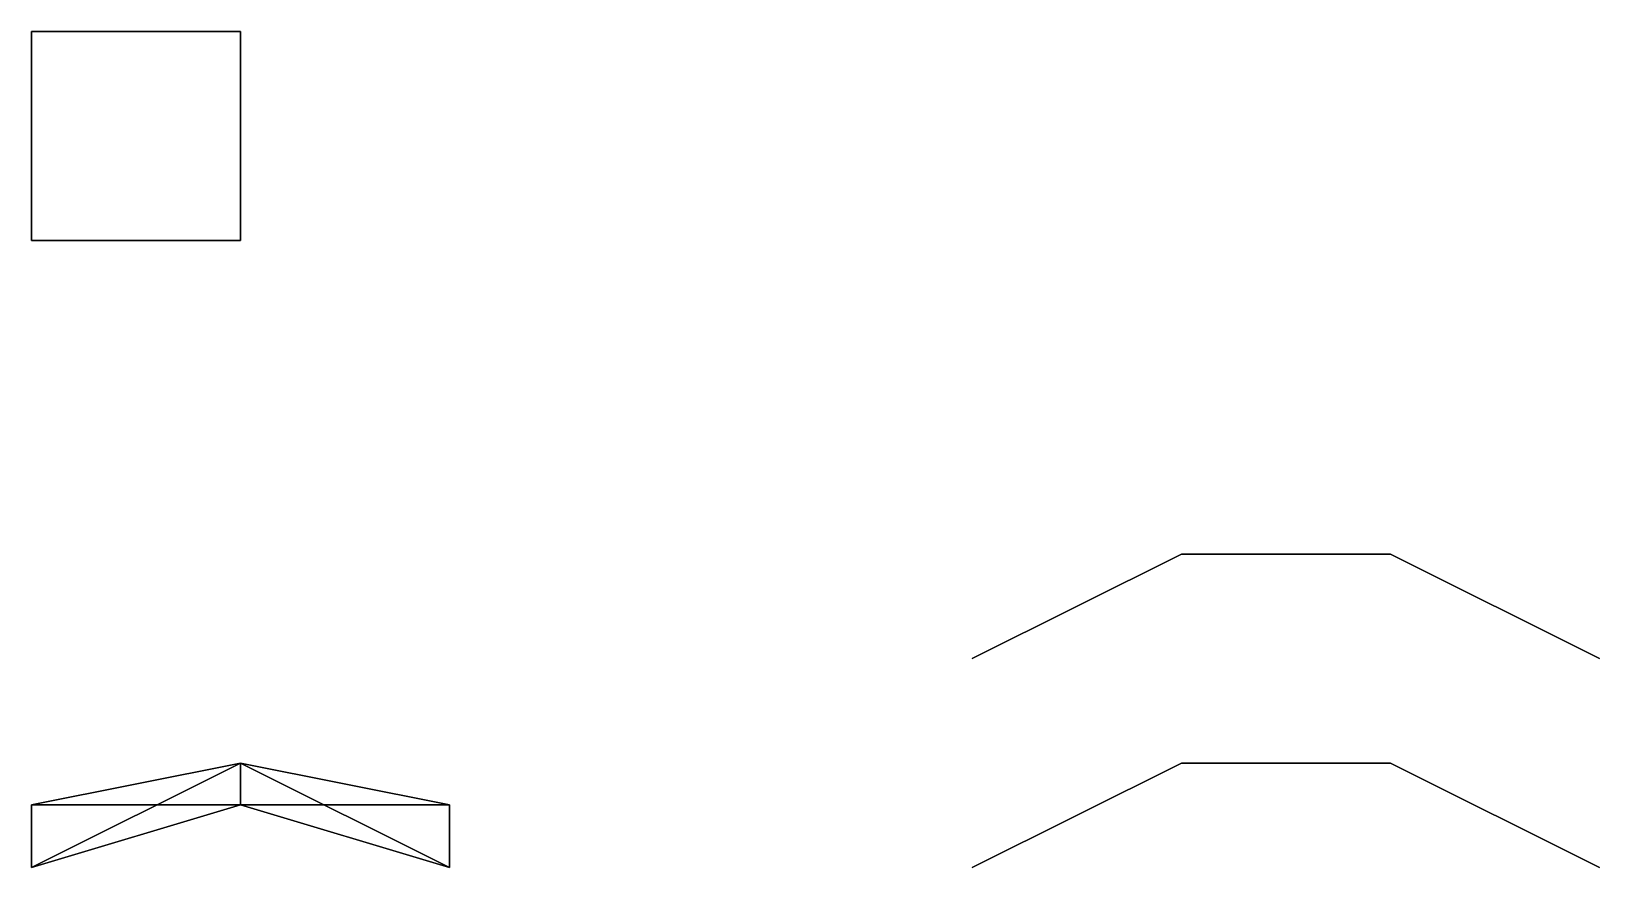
# Model space of a CAD drawing. Header units: metres. Extents: x -3 to 4.5, y 0 to 4.
import ezdxf

# ---------------------------------------------------------------- set-up
doc = ezdxf.new("R2010")
doc.units = ezdxf.units.M

msp = doc.modelspace()

# ---------------------------------------------------------------- linework, layer by layer
for points in [[(-3, 3, -2), (-2, 3, -2), (-2, 4, -2), (-3, 4, -2)], [(-2, 3, -3), (-3, 3, -3), (-3, 4, -3), (-2, 4, -3)], [(-3, 3, -3), (-3, 3, -2), (-3, 4, -2), (-3, 4, -3)], [(-3, 4, -2), (-2, 4, -2), (-2, 4, -3), (-3, 4, -3)], [(-2, 3, -2), (-2, 3, -3), (-2, 4, -3), (-2, 4, -2)], [(-3, 3, -2), (-3, 3, -3), (-2, 3, -3), (-2, 3, -2)], [(1.5, 1, -3), (1.5, 1, -2), (2.5, 1.5, -3)], [(1.5, 1, -2), (2.5, 1.5, -3), (2.5, 1.5, -2)], [(2.5, 1.5, -3), (2.5, 1.5, -2), (3.5, 1.5, -3)], [(2.5, 1.5, -2), (3.5, 1.5, -3), (3.5, 1.5, -2)], [(3.5, 1.5, -3), (3.5, 1.5, -2), (4.5, 1, -3)], [(3.5, 1.5, -2), (4.5, 1, -3), (4.5, 1, -2)], [(-3, 0, -1), (-2, 0.3, -1), (-2, 0.5, -2)], [(-3, 0, -1), (-2, 0.5, -2), (-3, 0.3, -2)], [(-3, 0.3, -2), (-2, 0.5, -2), (-2, 0.3, -3)], [(-2, 0.3, -1), (-1, 0.3, -2), (-2, 0.5, -2)], [(-2, 0.5, -2), (-1, 0.3, -2), (-1, 0, -3)], [(-2, 0.5, -2), (-1, 0, -3), (-2, 0.3, -3)], [(1.5, 0, -3), (1.5, 0, -2), (2.5, 0.5, -3)], [(1.5, 0, -2), (2.5, 0.5, -3), (2.5, 0.5, -2)], [(2.5, 0.5, -3), (2.5, 0.5, -2), (3.5, 0.5, -3)], [(2.5, 0.5, -2), (3.5, 0.5, -3), (3.5, 0.5, -2)], [(3.5, 0.5, -3), (3.5, 0.5, -2), (4.5, 0, -3)], [(3.5, 0.5, -2), (4.5, 0, -3), (4.5, 0, -2)], [(-3, 0.3, -2), (-2, 0.3, -3), (-3, 0, -3)], [(-2, 0.3, -1), (-1, 0, -1), (-1, 0.3, -2)]]:
    msp.add_3dface(points)

doc.saveas('drawing.dxf')
